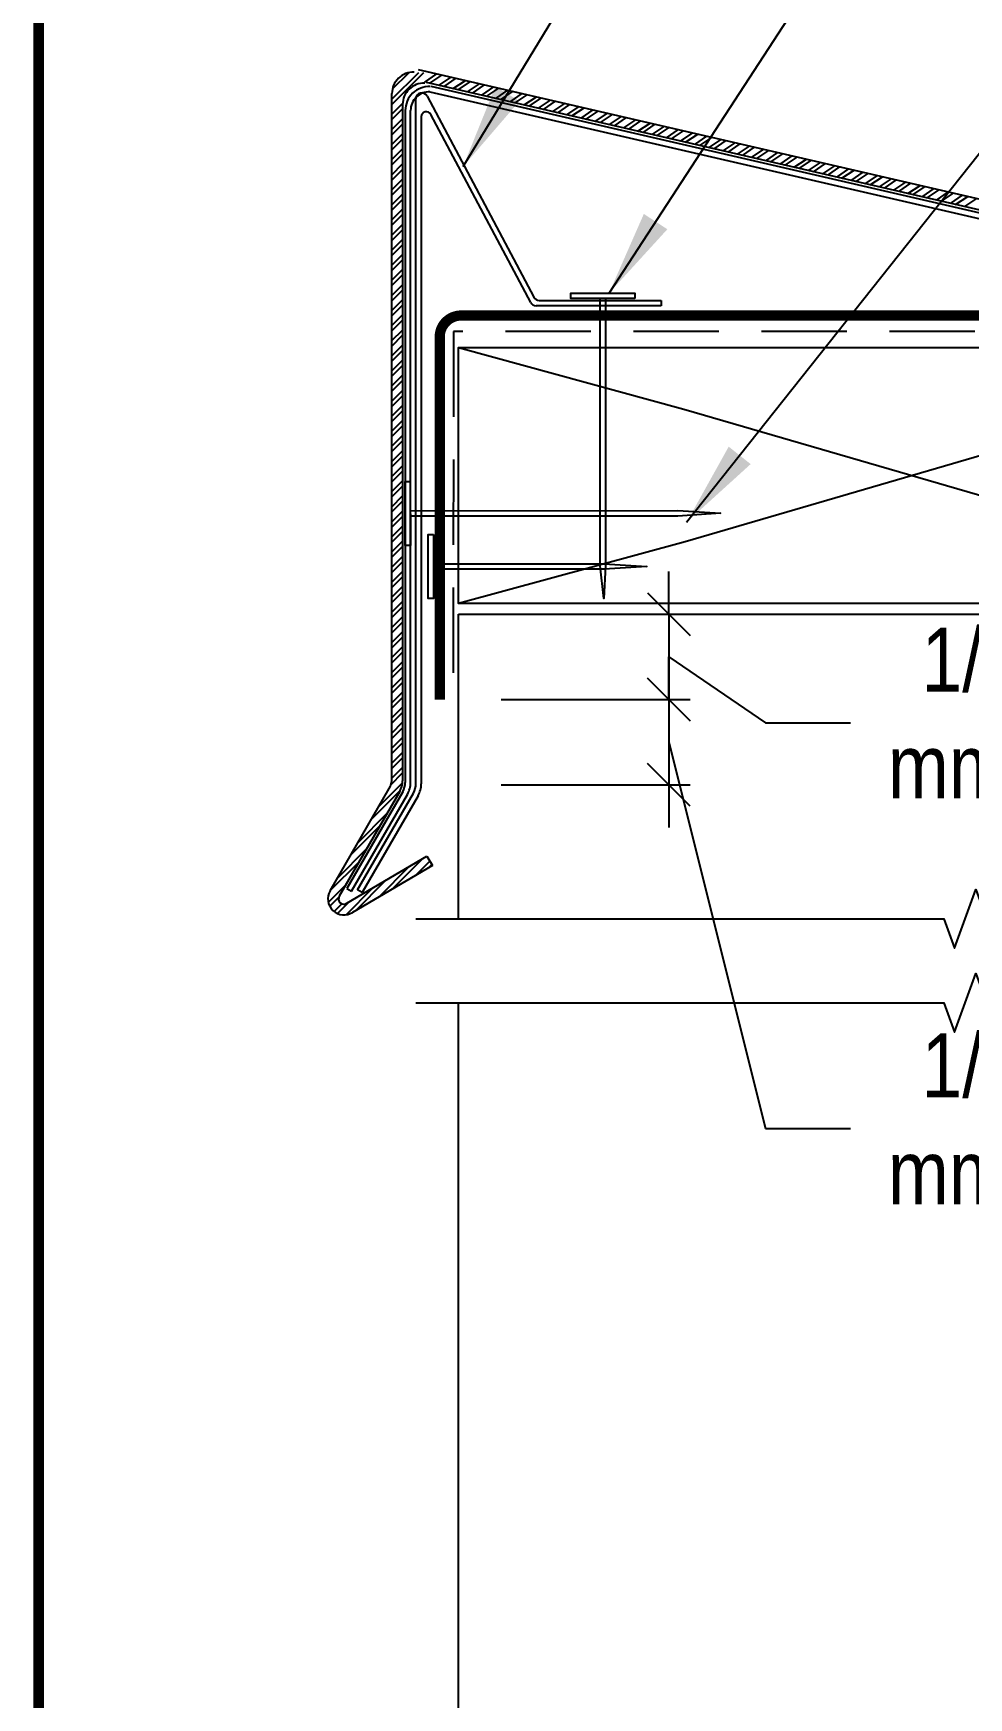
# Model space of a CAD drawing. Header units: inches. Extents: x -763.7 to -743.6, y -114.5 to -97.7.
# Drawn here: x -763.653 to -760.911, y -105.046 to -100.171 of the extents above; entities that cross this region are included whole.
import ezdxf
from ezdxf.enums import TextEntityAlignment as Align

# ---------------------------------------------------------------- set-up
doc = ezdxf.new("R2010")
doc.units = ezdxf.units.IN
doc.header["$MEASUREMENT"] = 0
doc.linetypes.add('HIDDEN', pattern=[0.375, 0.25, -0.125])
doc.layers.get('0').update_dxf_attribs({"linetype": 'CONTINUOUS'})
doc.layers.get('DEFPOINTS').update_dxf_attribs({"linetype": 'CONTINUOUS'})
for name, color, linetype in [('FSBP-ACCESSORY-FIRESTONE', 7, 'CONTINUOUS'), ('FSBP-ACCESSORY-OTHER', 7, 'CONTINUOUS'), ('FSBP-ADHESIVE', 1, 'HIDDEN'), ('FSBP-ANNO-LABEL', 7, 'CONTINUOUS'), ('FSBP-ANNO-NOTE', 7, 'CONTINUOUS'), ('FSBP-MEMBRANE', 7, 'CONTINUOUS'), ('FSBP-TTLB-BORDER', 7, 'CONTINUOUS'), ('FSBP-TTLB-TEXT', 7, 'CONTINUOUS'), ('FSBP-WALL-CURB', 9, 'CONTINUOUS'), ('FSBP-WOOD', 7, 'CONTINUOUS')]:
    doc.layers.add(name, color=color, linetype=linetype)
doc.styles.add('ARIAL', font='arial.ttf')
doc.styles.add('ARIAL_BOLD', font='')
doc.styles.add('ARIAL_NAR', font='ARIALN.TTF')
doc.styles.get('ARIAL_BOLD').set_extended_font_data('Arial Black')
doc.dimstyles.new('FSBP-DIM', dxfattribs={"dimtxt": 0.1875, "dimasz": 0.125, "dimexe": 0.0625, "dimexo": 0.125, "dimgap": 0.125, "dimtad": 0, "dimdec": 0, "dimzin": 1, "dimdsep": 46, "dimlunit": 4, "dimtxsty": 'ARIAL_NAR', "dimblk": 'OBLIQUE', "dimcen": 0.09375, "dimdle": 0.0625, "dimclrd": 256, "dimclre": 256, "dimclrt": 256, "dimadec": 0, "dimazin": 0, "dimtfac": 1, "dimtdec": 0, "dimtmove": 1, "dimatfit": 3, "dimfxl": 0, "dimtolj": 1, "dimtzin": 0, "dimlwd": -1, "dimlwe": -1, "dimarcsym": 0})
doc.dimstyles.new('FSBP-LEADER', dxfattribs={"dimtxt": 0.1875, "dimasz": 0.25, "dimexe": 0.0625, "dimexo": 0.125, "dimgap": 0.125, "dimtad": 0, "dimtih": 1, "dimtoh": 1, "dimdec": 4, "dimzin": 0, "dimdsep": 46, "dimlunit": 4, "dimtxsty": 'ARIAL_NAR', "dimcen": 0.09375, "dimclrd": 256, "dimclre": 256, "dimclrt": 256, "dimadec": 0, "dimazin": 0, "dimtfac": 1, "dimtdec": 4, "dimtofl": 0, "dimtmove": 0, "dimatfit": 3, "dimfxl": 0, "dimtolj": 1, "dimtzin": 0, "dimlwd": -1, "dimlwe": -1, "dimarcsym": 0})

# ---------------------------------------------------------------- blocks, each defined once
blk = doc.blocks.new('TTLB-ASPHALT_1')
at = {"layer": 'FSBP-TTLB-BORDER', "const_width": 0.0312}
blk.add_lwpolyline([(20, 0), (20, 13), (0, 13), (0, 0)], dxfattribs=at)
at = {"layer": 'FSBP-TTLB-TEXT'}
for tag, height, style, p in [('DETAIL_DESCP_LINE_1', 0.2188, 'ARIAL_BOLD', (9.8327, -0.375)), ('ISSUE_REV_DATE', 0.2188, 'ARIAL', (15.8407, -0.7283)), ('DETAIL_NUMBER', 0.4375, 'ARIAL', (18.4206, -0.8932))]:
    blk.add_attdef(tag, text='', height=height, dxfattribs=dict(at, style=style)).set_placement(p, align=Align.MIDDLE_CENTER)
at = {"layer": 'FSBP-TTLB-TEXT', "style": 'ARIAL'}
blk.add_attdef('ACCPT_SYSTEMS', text='', height=0.2188, dxfattribs=at).set_placement((11.4944, -1.125), align=Align.MIDDLE_LEFT)
blk = doc.blocks.new('_OBLIQUE')
at = {"color": 0, "linetype": 'ByBlock'}
blk.add_line((-0.5, -0.5), (0.5, 0.5), dxfattribs=at)
blk = doc.blocks.new('*D6')
at = {"layer": 'DEFPOINTS', "color": 0, "transparency": 16777216}
for p in [(-762.4062, -101.8726), (-762.4062, -102.1226), (-761.7902, -102.1226)]:
    blk.add_point(p, dxfattribs=at)
at = {"layer": 'FSBP-ANNO-LABEL', "transparency": 16777216}
for p, q in [((-761.7902, -101.8726), (-761.7902, -101.7476)), ((-762.2812, -101.8726), (-761.7277, -101.8726)), ((-761.7902, -101.8726), (-761.7902, -102.1226)), ((-761.7902, -101.8726), (-761.7902, -102.1226)), ((-761.7902, -101.9976), (-761.5074, -102.1902)), ((-762.2812, -102.1226), (-761.7277, -102.1226)), ((-761.7902, -102.1226), (-761.7902, -102.2476)), ((-761.5074, -102.1902), (-761.2574, -102.1902))]:
    blk.add_line(p, q, dxfattribs=at)
at = {"layer": 'FSBP-ANNO-LABEL', "transparency": 16777216, "xscale": 0.125, "yscale": 0.125, "zscale": 0.125}
for p, rotation in [((-761.7902, -101.8726), 270), ((-761.7902, -102.1226), 90)]:
    blk.add_blockref('_OBLIQUE', p, dxfattribs=dict(at, rotation=rotation))
at = {"layer": 'FSBP-ANNO-LABEL', "transparency": 16777216, "insert": (-760.6774, -102.1902), "char_height": 0.1875, "attachment_point": 5, "style": 'ARIAL_NAR'}
blk.add_mtext('\\A1;1/2" (13\\Pmm) MIN.', dxfattribs=at)
blk = doc.blocks.new('FSBP_HOT-DIPPED-NAIL')
at = {"layer": 'FSBP-ACCESSORY-OTHER'}
blk.add_lwpolyline([(0, 0.1875), (0, -0.1875), (-0.03125, -0.1875), (-0.03125, 0.1875)], close=True, dxfattribs=at)
blk.add_lwpolyline([(0, 0.015625), (1, 0.015625), (1.25, 0), (1, -0.015625), (0, -0.015625)], dxfattribs=at)
blk = doc.blocks.new('*D7')
at = {"layer": 'DEFPOINTS', "color": 0, "transparency": 16777216}
for p in [(-762.4062, -102.1225), (-762.4062, -102.3725), (-761.7902, -102.3725)]:
    blk.add_point(p, dxfattribs=at)
at = {"layer": 'FSBP-ANNO-LABEL', "transparency": 16777216}
for p, q in [((-761.7902, -102.1225), (-761.7902, -101.9975)), ((-762.2812, -102.1225), (-761.7277, -102.1225)), ((-761.7902, -102.1225), (-761.7902, -102.3725)), ((-761.7902, -102.1225), (-761.7902, -102.3725)), ((-761.7902, -102.2475), (-761.5074, -103.3785)), ((-762.2812, -102.3725), (-761.7277, -102.3725)), ((-761.7902, -102.3725), (-761.7902, -102.4975)), ((-761.5074, -103.3785), (-761.2574, -103.3785))]:
    blk.add_line(p, q, dxfattribs=at)
at = {"layer": 'FSBP-ANNO-LABEL', "transparency": 16777216, "xscale": 0.125, "yscale": 0.125, "zscale": 0.125}
for p, rotation in [((-761.7902, -102.1225), 270), ((-761.7902, -102.3725), 90)]:
    blk.add_blockref('_OBLIQUE', p, dxfattribs=dict(at, rotation=rotation))
at = {"layer": 'FSBP-ANNO-LABEL', "transparency": 16777216, "insert": (-760.6774, -103.3785), "char_height": 0.1875, "attachment_point": 5, "style": 'ARIAL_NAR'}
blk.add_mtext('\\A1;1/2" (13\\Pmm) MIN.', dxfattribs=at)

msp = doc.modelspace()

# ---------------------------------------------------------------- linework, layer by layer
msp.add_line((-761.8127, -100.9535), (-761.8125, -100.9691))
at = {"layer": 'FSBP-ACCESSORY-FIRESTONE'}
for p, q in [((-762.6015, -100.3641), (-762.5229, -100.2855)), ((-762.6015, -100.3798), (-762.5078, -100.286)), ((-762.6001, -100.3341), (-762.5524, -100.2864)), ((-762.525, -100.2771), (-759.5714, -100.9584)), ((-762.5054, -100.314), (-762.4698, -100.2899)), ((-759.6078, -100.9821), (-762.5005, -100.3149)), ((-762.4905, -100.3172), (-762.4551, -100.2933)), ((-762.4636, -100.3234), (-762.4281, -100.2995)), ((-762.4488, -100.3268), (-762.4134, -100.3029)), ((-762.4219, -100.333), (-762.3865, -100.3091)), ((-762.4072, -100.3364), (-762.3718, -100.3125)), ((-762.3803, -100.3426), (-762.3449, -100.3187)), ((-762.6015, -102.3519), (-762.6015, -100.3474)), ((-762.5313, -102.3688), (-762.5313, -100.3633)), ((-762.4983, -100.3551), (-762.1854, -100.9442)), ((-762.4903, -100.3425), (-759.628, -101.0027)), ((-759.6245, -100.9875), (-762.4868, -100.3273)), ((-762.3656, -100.346), (-762.3301, -100.3221)), ((-762.3386, -100.3522), (-762.3032, -100.3283)), ((-762.3239, -100.3556), (-762.2885, -100.3317)), ((-762.297, -100.3618), (-762.2616, -100.3379)), ((-762.2823, -100.3652), (-762.2469, -100.3413)), ((-762.2554, -100.3714), (-762.22, -100.3475)), ((-762.2407, -100.3748), (-762.2052, -100.3509)), ((-762.2137, -100.381), (-762.1783, -100.3571)), ((-762.199, -100.3844), (-762.1636, -100.3605)), ((-762.1721, -100.3906), (-762.1367, -100.3667)), ((-762.6015, -100.4083), (-762.5702, -100.377)), ((-762.6015, -100.4239), (-762.5703, -100.3927)), ((-762.5703, -100.3798), (-762.5703, -102.3603)), ((-762.5625, -100.3972), (-762.5625, -102.3649)), ((-762.5469, -102.3649), (-762.5469, -100.3972)), ((-762.5156, -100.416), (-762.5156, -102.3688)), ((-762.1948, -100.9598), (-762.4874, -100.4089)), ((-762.1574, -100.394), (-762.122, -100.3701)), ((-762.1305, -100.4002), (-762.095, -100.3763)), ((-762.1157, -100.4036), (-762.0803, -100.3797)), ((-762.0888, -100.4098), (-762.0534, -100.3859)), ((-762.0741, -100.4132), (-762.0387, -100.3893)), ((-762.0472, -100.4194), (-762.0118, -100.3955)), ((-762.0325, -100.4228), (-761.9971, -100.3989)), ((-762.0056, -100.429), (-761.9701, -100.4051)), ((-761.9908, -100.4324), (-761.9554, -100.4085)), ((-761.9639, -100.4386), (-761.9285, -100.4147)), ((-762.6015, -100.4525), (-762.5703, -100.4213)), ((-762.6015, -100.4681), (-762.5703, -100.4369)), ((-762.6015, -100.4967), (-762.5703, -100.4655)), ((-761.9492, -100.442), (-761.9138, -100.4181)), ((-761.9223, -100.4482), (-761.8869, -100.4243)), ((-761.9076, -100.4516), (-761.8721, -100.4277)), ((-761.8807, -100.4579), (-761.8452, -100.4339)), ((-761.8659, -100.4612), (-761.8305, -100.4373)), ((-761.839, -100.4675), (-761.8036, -100.4436)), ((-761.8243, -100.4708), (-761.7889, -100.4469)), ((-761.7974, -100.4771), (-761.762, -100.4532)), ((-761.7827, -100.4805), (-761.7472, -100.4566)), ((-761.7557, -100.4867), (-761.7203, -100.4628)), ((-761.741, -100.4901), (-761.7056, -100.4662)), ((-762.6015, -100.5123), (-762.5703, -100.4811)), ((-762.6015, -100.5409), (-762.5703, -100.5097)), ((-761.7141, -100.4963), (-761.6787, -100.4724)), ((-761.6994, -100.4997), (-761.664, -100.4758)), ((-761.6725, -100.5059), (-761.6371, -100.482)), ((-761.6578, -100.5093), (-761.6223, -100.4854)), ((-761.6308, -100.5155), (-761.5954, -100.4916)), ((-761.6161, -100.5189), (-761.5807, -100.495)), ((-761.5892, -100.5251), (-761.5538, -100.5012)), ((-761.5745, -100.5285), (-761.5391, -100.5046)), ((-761.5476, -100.5347), (-761.5121, -100.5108)), ((-761.5328, -100.5381), (-761.4974, -100.5142)), ((-762.6015, -100.5565), (-762.5703, -100.5253)), ((-762.6015, -100.5851), (-762.5703, -100.5538)), ((-761.5059, -100.5443), (-761.4705, -100.5204)), ((-761.4912, -100.5477), (-761.4558, -100.5238)), ((-761.4643, -100.5539), (-761.4289, -100.53)), ((-761.4496, -100.5573), (-761.4142, -100.5334)), ((-761.4227, -100.5635), (-761.3872, -100.5396)), ((-761.4079, -100.5669), (-761.3725, -100.543)), ((-761.381, -100.5731), (-761.3456, -100.5492)), ((-761.3663, -100.5765), (-761.3309, -100.5526)), ((-761.3394, -100.5827), (-761.304, -100.5588)), ((-761.3247, -100.5861), (-761.2892, -100.5622)), ((-762.6015, -100.6007), (-762.5703, -100.5695)), ((-762.6015, -100.6293), (-762.5703, -100.598)), ((-761.2978, -100.5923), (-761.2623, -100.5684)), ((-761.283, -100.5957), (-761.2476, -100.5718)), ((-761.2561, -100.6019), (-761.2207, -100.578)), ((-761.2414, -100.6053), (-761.206, -100.5814)), ((-761.2145, -100.6115), (-761.1791, -100.5876)), ((-761.1998, -100.6149), (-761.1643, -100.591)), ((-761.1728, -100.6211), (-761.1374, -100.5972)), ((-761.1581, -100.6245), (-761.1227, -100.6006)), ((-761.1312, -100.6307), (-761.0958, -100.6068)), ((-761.1165, -100.6341), (-761.0811, -100.6102)), ((-762.6015, -100.6449), (-762.5703, -100.6137)), ((-762.6015, -100.6735), (-762.5703, -100.6422)), ((-762.6015, -100.6891), (-762.5703, -100.6579)), ((-761.0896, -100.6403), (-761.0542, -100.6164)), ((-761.0749, -100.6437), (-761.0394, -100.6198)), ((-761.0479, -100.6499), (-761.0125, -100.626)), ((-761.0332, -100.6533), (-760.9978, -100.6294)), ((-761.0063, -100.6595), (-760.9709, -100.6356)), ((-760.9916, -100.6629), (-760.9562, -100.639)), ((-760.9647, -100.6691), (-760.9292, -100.6452)), ((-760.9499, -100.6725), (-760.9145, -100.6486)), ((-760.923, -100.6787), (-760.8876, -100.6548)), ((-762.6015, -100.7177), (-762.5703, -100.6864)), ((-762.6015, -100.7333), (-762.5703, -100.7021)), ((-762.6015, -100.7619), (-762.5703, -100.7306)), ((-762.6015, -100.7775), (-762.5703, -100.7462)), ((-762.6015, -100.8061), (-762.5703, -100.7748)), ((-762.6015, -100.8217), (-762.5703, -100.7904)), ((-762.6015, -100.8503), (-762.5703, -100.819)), ((-762.6015, -100.8659), (-762.5703, -100.8346)), ((-762.6015, -100.8945), (-762.5703, -100.8632)), ((-762.6015, -100.9101), (-762.5703, -100.8788)), ((-762.6015, -100.9387), (-762.5703, -100.9074)), ((-762.6015, -100.9543), (-762.5703, -100.923)), ((-762.6015, -100.9828), (-762.5703, -100.9516)), ((-762.17, -100.9535), (-761.8127, -100.9535)), ((-762.6015, -100.9985), (-762.5703, -100.9672)), ((-762.6015, -101.027), (-762.5703, -100.9958)), ((-761.8125, -100.9691), (-762.1794, -100.9691)), ((-762.6015, -101.0427), (-762.5703, -101.0114)), ((-762.6015, -101.0712), (-762.5703, -101.04)), ((-762.6015, -101.0869), (-762.5703, -101.0556)), ((-762.6015, -101.1154), (-762.5703, -101.0842)), ((-762.6015, -101.1311), (-762.5703, -101.0998)), ((-762.6015, -101.1596), (-762.5703, -101.1284)), ((-762.6015, -101.1752), (-762.5703, -101.144)), ((-762.6015, -101.2038), (-762.5703, -101.1726)), ((-762.6015, -101.2194), (-762.5703, -101.1882)), ((-762.6015, -101.248), (-762.5703, -101.2168)), ((-762.6015, -101.2636), (-762.5703, -101.2324)), ((-762.6015, -101.2922), (-762.5703, -101.261)), ((-762.6015, -101.3078), (-762.5703, -101.2766)), ((-762.6015, -101.3364), (-762.5703, -101.3051)), ((-762.6015, -101.352), (-762.5703, -101.3208)), ((-762.6015, -101.3806), (-762.5703, -101.3493)), ((-762.6015, -101.3962), (-762.5703, -101.365)), ((-762.6015, -101.4248), (-762.5703, -101.3935)), ((-762.6015, -101.4404), (-762.5703, -101.4092)), ((-762.6015, -101.469), (-762.5703, -101.4377)), ((-762.6015, -101.4846), (-762.5703, -101.4534)), ((-762.6015, -101.5132), (-762.5703, -101.4819)), ((-762.6015, -101.5288), (-762.5703, -101.4976)), ((-762.6015, -101.5574), (-762.5703, -101.5261)), ((-762.6015, -101.573), (-762.5703, -101.5417)), ((-762.6015, -101.6016), (-762.5703, -101.5703)), ((-762.6015, -101.6172), (-762.5703, -101.5859)), ((-762.6015, -101.6458), (-762.5703, -101.6145)), ((-762.6015, -101.6614), (-762.5703, -101.6301)), ((-762.6015, -101.69), (-762.5703, -101.6587)), ((-762.6015, -101.7056), (-762.5703, -101.6743)), ((-762.6015, -101.7341), (-762.5703, -101.7029)), ((-762.6015, -101.7498), (-762.5703, -101.7185)), ((-762.6015, -101.7783), (-762.5703, -101.7471)), ((-762.6015, -101.794), (-762.5703, -101.7627)), ((-762.6015, -101.8225), (-762.5703, -101.7913)), ((-762.6015, -101.8382), (-762.5703, -101.8069)), ((-762.6015, -101.8667), (-762.5703, -101.8355)), ((-762.6015, -101.8824), (-762.5703, -101.8511)), ((-762.6015, -101.9109), (-762.5703, -101.8797)), ((-762.6015, -101.9265), (-762.5703, -101.8953)), ((-762.6015, -101.9551), (-762.5703, -101.9239)), ((-762.6015, -101.9707), (-762.5703, -101.9395)), ((-762.6015, -101.9993), (-762.5703, -101.9681)), ((-762.6015, -102.0149), (-762.5703, -101.9837)), ((-762.6015, -102.0435), (-762.5703, -102.0123)), ((-762.6015, -102.0591), (-762.5703, -102.0279)), ((-762.6015, -102.0877), (-762.5703, -102.0564)), ((-762.6015, -102.1033), (-762.5703, -102.0721)), ((-762.6015, -102.1319), (-762.5703, -102.1006)), ((-762.6015, -102.1475), (-762.5703, -102.1163)), ((-762.6015, -102.1761), (-762.5703, -102.1448)), ((-762.6015, -102.1917), (-762.5703, -102.1605)), ((-762.6015, -102.2203), (-762.5703, -102.189)), ((-762.6015, -102.2359), (-762.5703, -102.2047)), ((-762.6015, -102.2645), (-762.5703, -102.2332)), ((-762.6015, -102.2801), (-762.5703, -102.2489)), ((-762.6015, -102.3087), (-762.5703, -102.2774)), ((-762.6015, -102.3243), (-762.5703, -102.293)), ((-762.6404, -102.4359), (-762.5706, -102.3661)), ((-762.6048, -102.3717), (-762.5703, -102.3372)), ((-762.6016, -102.3529), (-762.5703, -102.3216)), ((-762.7829, -102.6828), (-762.6099, -102.3831)), ((-762.5787, -102.3915), (-762.7559, -102.6984)), ((-762.5698, -102.3922), (-762.7333, -102.6754)), ((-762.7198, -102.6833), (-762.5563, -102.4001)), ((-762.7021, -102.6793), (-762.5386, -102.3961)), ((-762.5251, -102.4039), (-762.6886, -102.6871)), ((-762.6617, -102.4729), (-762.5767, -102.3879)), ((-762.7008, -102.5405), (-762.6154, -102.4551)), ((-762.7221, -102.5774), (-762.6367, -102.4921)), ((-762.7611, -102.645), (-762.6757, -102.5597)), ((-762.7825, -102.682), (-762.6971, -102.5966)), ((-762.7334, -102.7191), (-762.499, -102.5811)), ((-762.4831, -102.608), (-762.7169, -102.7456)), ((-762.6012, -102.6775), (-762.513, -102.5893)), ((-762.5317, -102.6366), (-762.4905, -102.5954)), ((-762.5317, -102.6366), (-762.4905, -102.5954)), ((-762.499, -102.5811), (-762.4831, -102.608)), ((-762.4937, -102.6142), (-762.4847, -102.6052)), ((-762.7086, -102.7407), (-762.6204, -102.6525)), ((-762.6391, -102.6998), (-762.551, -102.6117)), ((-762.7881, -102.7162), (-762.7361, -102.6642)), ((-762.784, -102.7277), (-762.7569, -102.7006)), ((-762.7362, -102.7527), (-762.6584, -102.6749)), ((-762.7333, -102.6754), (-762.7198, -102.6833)), ((-762.6886, -102.6871), (-762.7021, -102.6793)), ((-762.771, -102.7433), (-762.7483, -102.7206)), ((-762.7612, -102.7491), (-762.7279, -102.7158))]:
    msp.add_line(p, q, dxfattribs=at)
for centre, radius, start, end in [((-762.539, -100.3474), 0.0625, 88, 180), ((-762.5078, -100.3798), 0.0625, 88, 180), ((-762.4922, -100.3972), 0.0703, 88, 180), ((-762.4922, -100.3972), 0.0547, 88, 180), ((-762.5138, -100.3633), 0.0175, 27.9715, 180), ((-762.5006, -100.416), 0.015, 27.9715, 180), ((-762.17, -100.936), 0.0175, 207.9715, 270), ((-762.1794, -100.9516), 0.0175, 207.9715, 270), ((-762.664, -102.3519), 0.0625, 330, 0), ((-762.6328, -102.3603), 0.0625, 330, 0), ((-762.6172, -102.3649), 0.0547, 330, 360), ((-762.6172, -102.3649), 0.0703, 330, 0), ((-762.586, -102.3688), 0.0547, 330, 360), ((-762.586, -102.3688), 0.0703, 330, 360), ((-762.7423, -102.7062), 0.0469, 150, 302.9025), ((-762.7423, -102.7062), 0.0156, 150, 304.6749)]:
    msp.add_arc(centre, radius, start, end, dxfattribs=at)
at = {"layer": 'FSBP-ACCESSORY-OTHER'}
for points in [[(-761.89, -100.9474), (-762.0775, -100.9474), (-762.0775, -100.9318), (-761.89, -100.9318)], [(-762.5477, -101.4836), (-762.5476, -101.6711), (-762.5632, -101.6711), (-762.5633, -101.4836)]]:
    msp.add_lwpolyline(points, close=True, dxfattribs=at)
for points in [[(-761.9759, -100.9474), (-761.9759, -101.7311), (-761.9811, -101.8267), (-761.9916, -101.7311), (-761.9916, -100.9474)], [(-762.5477, -101.5695), (-761.764, -101.5691), (-761.639, -101.5769), (-761.764, -101.5848), (-762.5477, -101.5851)]]:
    msp.add_lwpolyline(points, dxfattribs=at)
at = {"layer": 'FSBP-ADHESIVE', "linetype": 'HIDDEN'}
for p, q in [((-762.4213, -101.0445), (-762.4221, -102.1226)), ((-759.7689, -101.0445), (-762.4213, -101.0445))]:
    msp.add_line(p, q, dxfattribs=at)
at = {"layer": 'FSBP-MEMBRANE', "linetype": 'Continuous', "const_width": 0.03}
msp.add_lwpolyline([(-761.7579, -100.9976), (-762.399, -100.9976, 0.414214), (-762.4615, -101.0601), (-762.4615, -101.4605), (-762.4615, -102.1226)], format="xyb", dxfattribs=at)
msp.add_lwpolyline([(-760.3046, -100.9976), (-761.7579, -100.9976)], dxfattribs=at)
at = {"layer": 'FSBP-WALL-CURB'}
for p, q in [((-762.4062, -102.7645), (-762.4062, -101.8726)), ((-762.4062, -110.8964), (-762.4062, -103.0106))]:
    msp.add_line(p, q, dxfattribs=at)
at = {"layer": 'FSBP-WALL-CURB', "linetype": 'Continuous'}
for p, q in [((-762.4062, -101.8726), (-761.6705, -101.8726)), ((-761.6705, -101.8726), (-760.392, -101.8726))]:
    msp.add_line(p, q, dxfattribs=at)
at = {"layer": 'FSBP-WALL-CURB'}
for points in [[(-762.5312, -102.7645), (-760.9843, -102.7645), (-760.9531, -102.8504), (-760.8906, -102.6787), (-760.8593, -102.7645), (-759.2532, -102.7645)], [(-762.5312, -103.0106), (-760.9843, -103.0106), (-760.9531, -103.0965), (-760.8906, -102.9248), (-760.8593, -103.0106), (-759.2532, -103.0106)]]:
    msp.add_lwpolyline(points, dxfattribs=at)
at = {"layer": 'FSBP-WOOD', "linetype": 'Continuous'}
for p, q in [((-762.4062, -101.0914), (-761.7462, -101.2714)), ((-761.7462, -101.2714), (-760.3202, -101.6867)), ((-760.3871, -101.2656), (-761.7423, -101.6603)), ((-761.7423, -101.6603), (-762.4062, -101.8414))]:
    msp.add_line(p, q, dxfattribs=at)
for points in [[(-760.3046, -101.0914), (-759.7908, -101.0914), (-759.7908, -101.8414), (-760.3933, -101.8414), (-761.6692, -101.8414), (-762.4062, -101.8414), (-762.4062, -101.4605), (-762.4062, -101.0914), (-761.7579, -101.0914)], [(-761.7579, -101.0914), (-760.3046, -101.0914)]]:
    msp.add_lwpolyline(points, dxfattribs=at)

# ---------------------------------------------------------------- block references
msp.add_blockref('TTLB-ASPHALT_1', (-763.637, -111.8417))
at = {"xscale": 0.5, "yscale": 0.5, "zscale": 0.5}
msp.add_blockref('FSBP_HOT-DIPPED-NAIL', (-762.48, -101.7327), dxfattribs=at)

# ---------------------------------------------------------------- dimensions: what is measured, and where the dimension line sits
at = {"layer": 'FSBP-ANNO-LABEL'}
for base, p1, p2, picture, middle in [((-761.7902, -102.1226), (-762.4062, -101.8726), (-762.4062, -102.1226), '*D6', (-761.1324, -102.1902)), ((-761.7902, -102.3725), (-762.4062, -102.1225), (-762.4062, -102.3725), '*D7', (-761.1324, -103.3785))]:
    dim = msp.add_linear_dim(base=base, p1=p1, p2=p2, angle=270, text='1/2" (13\\Pmm) MIN.', dimstyle='FSBP-DIM', override={"dimtih": 1, "dimtoh": 1}, dxfattribs=at)
    dim.commit()
    dim.dimension.update_dxf_attribs({"geometry": picture, "text_midpoint": middle, "dimtype": 160})

# ---------------------------------------------------------------- leaders
at = {"layer": 'FSBP-ANNO-NOTE'}
for points in [[(-762.3933, -100.5616), (-761.5595, -99.1933), (-761.3167, -99.1933)], [(-761.9654, -100.932), (-761.1728, -99.7146), (-760.1726, -99.7146)], [(-761.738, -101.603), (-760.8312, -100.4602), (-759.3324, -100.4602)]]:
    msp.add_leader(points, dimstyle='FSBP-LEADER', dxfattribs=at)

doc.saveas('drawing.dxf')
